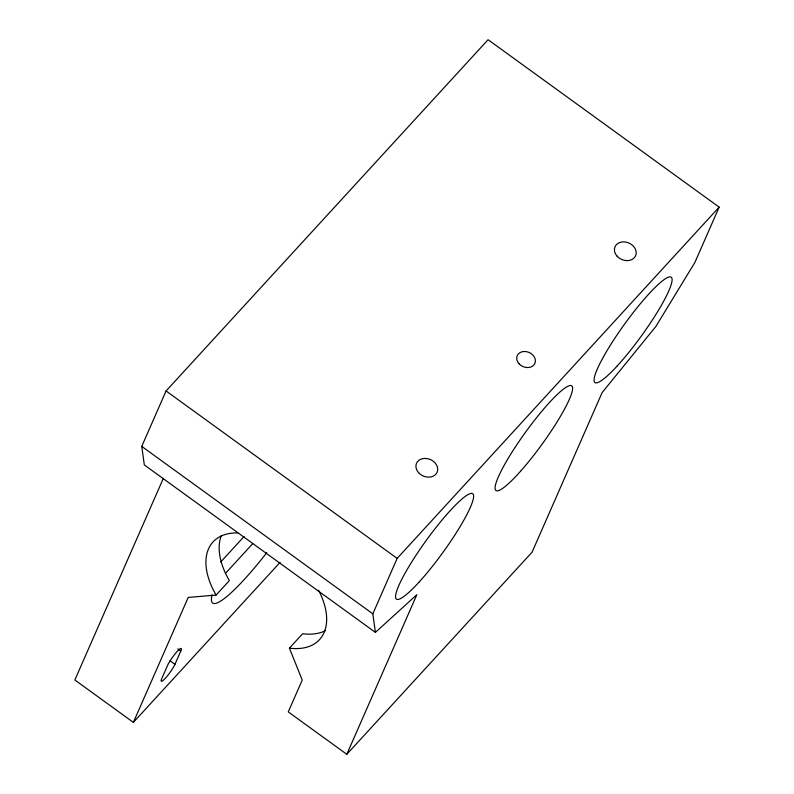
<?xml version="1.0" encoding="UTF-8"?>
<svg xmlns="http://www.w3.org/2000/svg" width="794" height="794" viewBox="0 0 794 794"><rect width="100%" height="100%" fill="white"/><g stroke="black" fill="none" stroke-linecap="round" stroke-linejoin="round"><path stroke-width="1.19" d="M346.799 754.3L416.87 594.676L375.413 632.381L144.329 464.947L141.749 446.387L166.075 390.966L488.082 39.7L719.156 207.145L694.829 262.566L655.874 326.443L602.13 392.573L532.059 552.207L346.799 754.3L288.262 711.89L302.236 680.061L289.403 648.172A72.254 42.062 42.5 0 0 318.573 590.26M163.336 478.365L74.844 679.972L133.372 722.391L280.074 562.36M133.372 722.391L188.218 597.445L216.097 595.063L229.337 580.622A72.254 42.062 42.5 0 1 221.347 535.464M180.794 651.011A12.039 1.906 -54.1 0 0 177.092 651.576A12.039 1.906 -54.1 0 0 167.564 665.451L161.718 678.751A12.039 1.906 -54.1 0 0 165.42 678.185A12.039 1.906 -54.1 0 0 174.958 664.32L180.794 651.011L177.816 648.857M375.413 632.381L372.833 613.831L397.159 558.4L719.156 207.145M220.663 562.053L244.036 536.546M225.317 573.556L252.81 543.562M289.403 648.172L302.633 633.731A72.254 42.062 42.5 0 0 325.242 630.773M166.075 390.966L397.159 558.4M141.749 446.387L372.833 613.831M169.995 660.727L174.958 664.32M216.097 595.063A72.254 42.062 42.5 0 1 237.833 532.943M266.764 552.684A92.322 14.6 -54.1 0 1 212.087 594.875M520.517 471.279A64.622 10.223 -54.1 0 0 572.057 386.162A64.622 10.223 -54.1 0 0 508.914 457.155A64.622 10.223 -54.1 0 0 520.517 471.279M518.958 363.652A9.637 7.682 23.7 0 0 534.878 363.414A9.637 7.682 23.7 0 0 524.358 351.484A9.637 7.682 23.7 0 0 518.958 363.652M418.527 472.599A11.235 8.962 23.7 0 0 437.097 472.331A11.235 8.962 23.7 0 0 424.83 458.416A11.235 8.962 23.7 0 0 418.527 472.599M617.017 256.075A11.235 8.962 23.7 0 0 635.587 255.797A11.235 8.962 23.7 0 0 623.32 241.882A11.235 8.962 23.7 0 0 617.017 256.075M418.815 582.379A65.029 10.282 -54.1 0 0 473.413 494.751A65.029 10.282 -54.1 0 0 411.52 562.261A65.029 10.282 -54.1 0 0 418.815 582.379M617.305 365.845A65.029 10.282 -54.1 0 0 671.903 278.218A65.029 10.282 -54.1 0 0 610.02 345.727A65.029 10.282 -54.1 0 0 617.305 365.845"/></g></svg>
